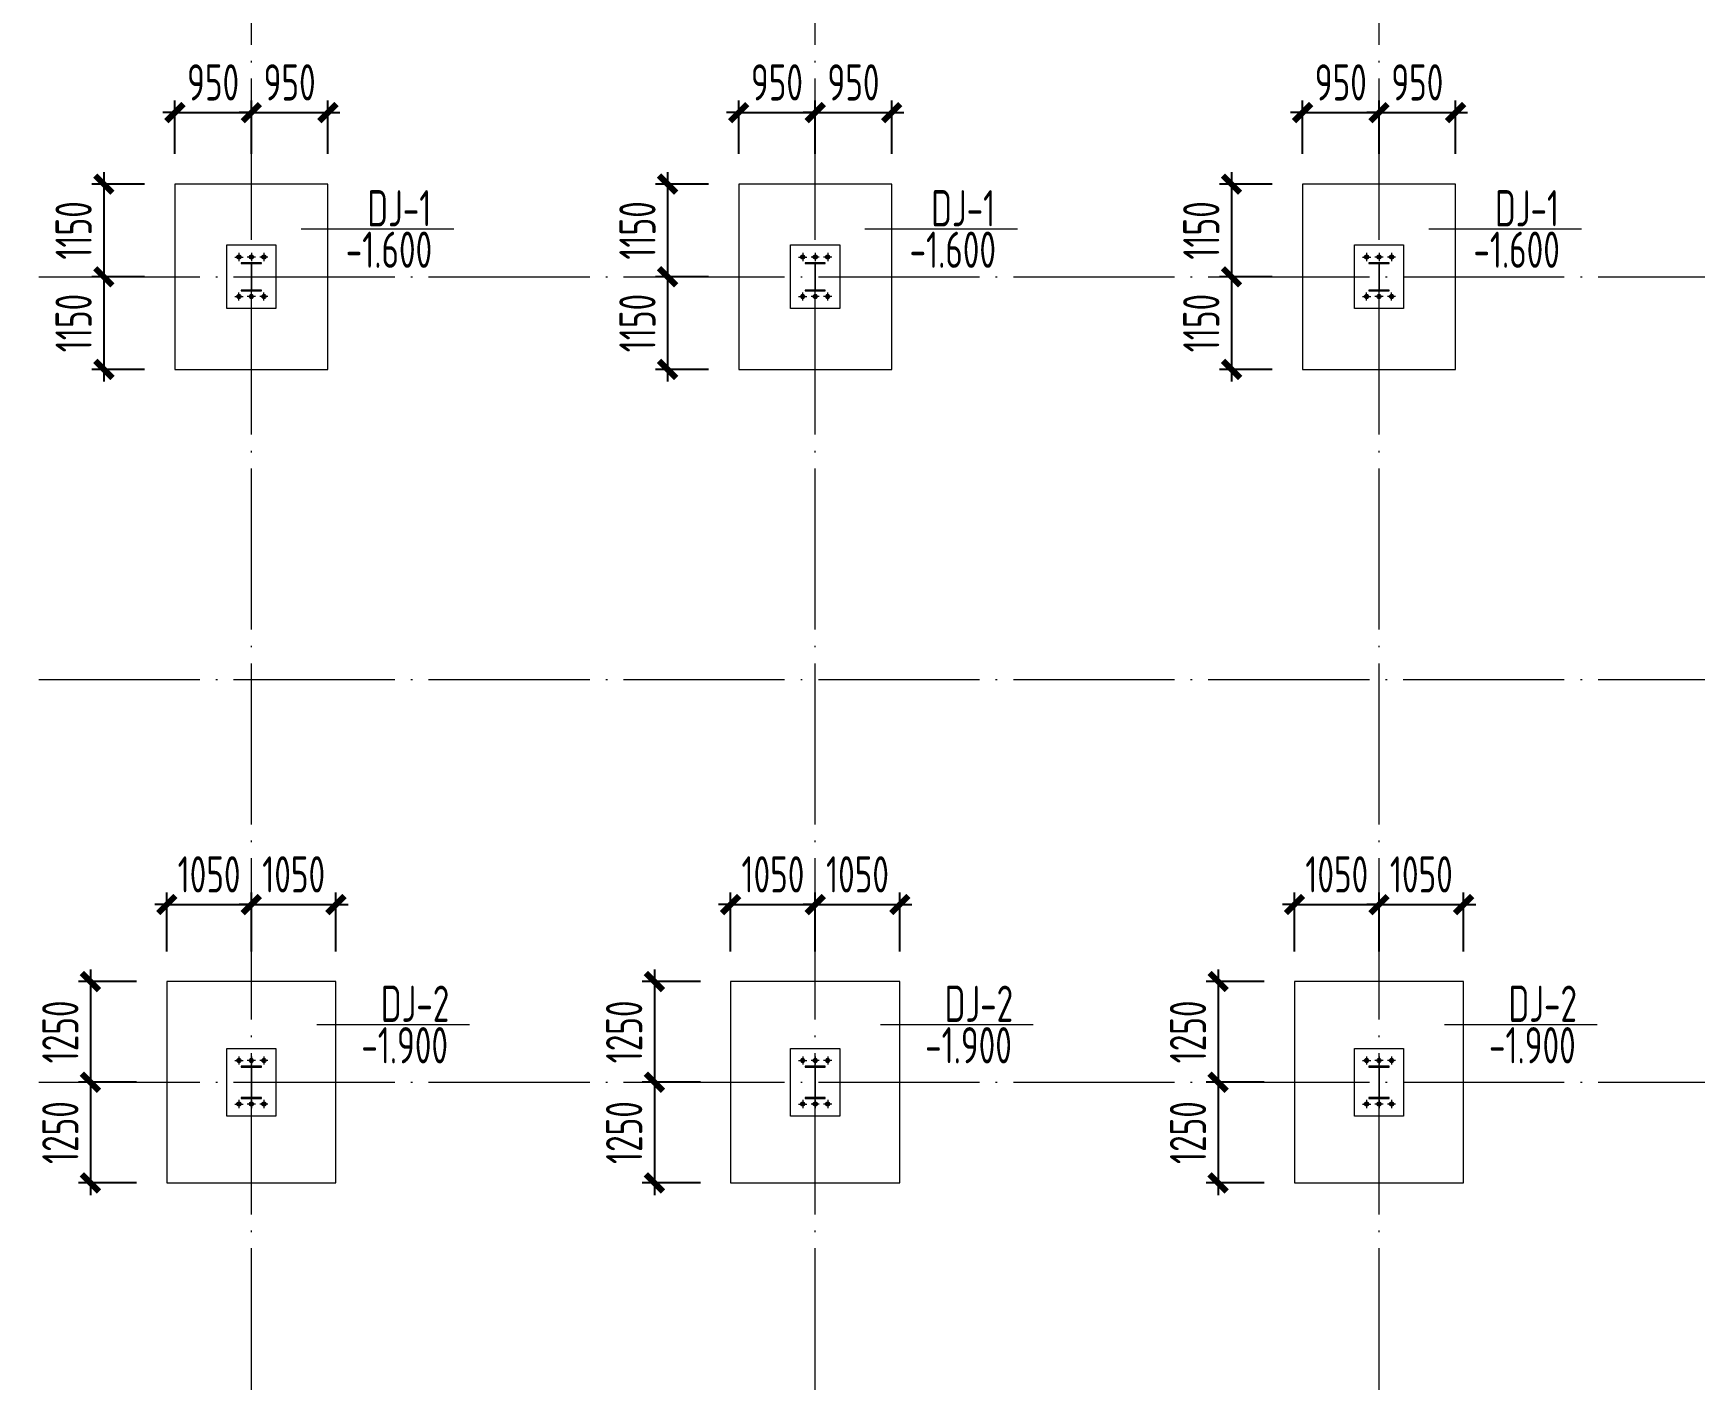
# Model space of a CAD drawing. Header units: millimetres. Extents: x 19781 to 898973, y -947928 to -267362.
# Drawn here: x 55034 to 75662, y -353190 to -336474 of the extents above; entities that cross this region are included whole.
import ezdxf
from ezdxf.enums import TextEntityAlignment as Align

# ---------------------------------------------------------------- set-up
doc = ezdxf.new("R2010")
doc.units = ezdxf.units.MM
doc.header["$LTSCALE"] = 100
doc.linetypes.add('CENTERX2', pattern=[101.599999, 63.5, -12.7, 12.7, -12.7])
doc.linetypes.add('DOTE', pattern=[2.42, 2, -0.2, 0.02, -0.2])
doc.layers.get('0').update_dxf_attribs({"lineweight": 18})
for name, color, linetype, lineweight in [('10', 7, 'Continuous', 18), ('1000', 2, 'Continuous', 18), ('11000', 4, 'Continuous', 18), ('DIM', 3, 'Continuous', 18), ('DOTE', 1, 'DOTE', 18), ('JC', 7, 'Continuous', 18), ('数字', 3, 'Continuous', 20), ('轴线', 1, 'CENTERX2', 13), ('钢柱', 4, 'Continuous', 20)]:
    doc.layers.add(name, color=color, linetype=linetype, lineweight=lineweight)
doc.styles.add('TSSD_REIN', font='tssdeng.shx', dxfattribs={"width": 0.7, "bigfont": 'hztxt.shx'})
doc.dimstyles.new('TSSD_100_100', dxfattribs={"dimtxt": 300, "dimasz": 100, "dimexe": 100, "dimexo": 250, "dimgap": 100, "dimtad": 1, "dimdec": 0, "dimzin": 0, "dimdsep": 46, "dimtxsty": 'TSSD_REIN', "dimblk": 'ARCHTICK', "dimcen": 0, "dimdle": 100, "dimclrt": 7, "dimadec": 0, "dimazin": 0, "dimtfac": 1, "dimtdec": 0, "dimtix": 1, "dimtmove": 2, "dimatfit": 3, "dimfxl": 1, "dimtolj": 1, "dimtzin": 0, "dimarcsym": 0})
pattern_1 = [(45, (0, 0), (-7.0710678, 7.0710678), []), (45, (0, 2.5), (-7.0710678, 7.0710678), [])]
pattern_2 = [(45, (0, 0), (-7.0710678, 7.0710678), []), (45, (0, 2.5), (-7.0710678, 7.0710678), [])]

# ---------------------------------------------------------------- blocks, each defined once
blk = doc.blocks.new('_ArchTick_0')
at = {"color": 0, "linetype": 'ByBlock'}
blk.add_lwpolyline([(-0.71, -0.71, 0.5, 0.5, 0), (0.71, 0.71, 0.5, 0.5, 0)], format="xyseb", dxfattribs=at)
blk = doc.blocks.new('*X1465')
at = {"layer": 'DIM', "color": 0, "lineweight": -2, "ltscale": 100, "transparency": 16777216}
for p, q in [((56792, -337459), (56642, -337459)), ((56792, -337972), (56792, -337309)), ((56792, -337459), (57742, -337459)), ((57742, -337972), (57742, -337309)), ((57742, -337459), (57892, -337459))]:
    blk.add_line(p, q, dxfattribs=at)
at = {"layer": 'DIM', "color": 0, "lineweight": -2, "ltscale": 100, "transparency": 16777216, "xscale": 150, "yscale": 150, "zscale": 150}
blk.add_blockref('_ArchTick_0', (56792, -337459), dxfattribs=at)
at = {"layer": 'DIM', "color": 0, "lineweight": -2, "ltscale": 100, "transparency": 16777216, "xscale": 150, "yscale": 150, "zscale": 150, "rotation": 180}
blk.add_blockref('_ArchTick_0', (57742, -337459), dxfattribs=at)
at = {"layer": 'DIM', "color": 7, "ltscale": 100, "transparency": 16777216, "insert": (57267, -337084), "char_height": 450, "width": 2430, "attachment_point": 5, "style": 'TSSD_REIN'}
blk.add_mtext('950', dxfattribs=at)
blk = doc.blocks.new('_ARCHTICK')
at = {"color": 0, "linetype": 'ByBlock', "const_width": 0.5}
blk.add_lwpolyline([(-0.5, -0.5), (0.5, 0.5)], dxfattribs=at)
blk = doc.blocks.new('*X1466')
at = {"layer": 'DIM', "color": 0, "lineweight": -2, "ltscale": 100, "transparency": 16777216}
for p, q in [((56417, -339497), (55760, -339497)), ((55910, -339347), (55910, -340797)), ((56417, -340647), (55760, -340647))]:
    blk.add_line(p, q, dxfattribs=at)
at = {"layer": 'DIM', "color": 0, "lineweight": -2, "ltscale": 100, "transparency": 16777216, "xscale": 150, "yscale": 150, "zscale": 150}
for p, rotation in [((55910, -339497), 90), ((55910, -340647), 270)]:
    blk.add_blockref('_ArchTick_0', p, dxfattribs=dict(at, rotation=rotation))
at = {"layer": 'DIM', "color": 7, "ltscale": 100, "transparency": 16777216, "insert": (55535, -340072), "char_height": 450, "width": 3195, "attachment_point": 5, "rotation": 90, "style": 'TSSD_REIN'}
blk.add_mtext('1150', dxfattribs=at)
blk = doc.blocks.new('*X1467')
at = {"layer": 'DIM', "color": 0, "lineweight": -2, "ltscale": 100, "transparency": 16777216}
for p, q in [((57742, -337459), (57592, -337459)), ((57742, -337972), (57742, -337309)), ((57742, -337459), (58692, -337459)), ((58692, -337972), (58692, -337309)), ((58692, -337459), (58842, -337459))]:
    blk.add_line(p, q, dxfattribs=at)
at = {"layer": 'DIM', "color": 0, "lineweight": -2, "ltscale": 100, "transparency": 16777216, "xscale": 150, "yscale": 150, "zscale": 150}
blk.add_blockref('_ArchTick_0', (57742, -337459), dxfattribs=at)
at = {"layer": 'DIM', "color": 0, "lineweight": -2, "ltscale": 100, "transparency": 16777216, "xscale": 150, "yscale": 150, "zscale": 150, "rotation": 180}
blk.add_blockref('_ArchTick_0', (58692, -337459), dxfattribs=at)
at = {"layer": 'DIM', "color": 7, "ltscale": 100, "transparency": 16777216, "insert": (58217, -337084), "char_height": 450, "width": 2430, "attachment_point": 5, "style": 'TSSD_REIN'}
blk.add_mtext('950', dxfattribs=at)
blk = doc.blocks.new('*X1468')
at = {"layer": 'DIM', "color": 0, "lineweight": -2, "ltscale": 100, "transparency": 16777216}
for p, q in [((55910, -338197), (55910, -339647)), ((56417, -338347), (55760, -338347)), ((56417, -339497), (55760, -339497))]:
    blk.add_line(p, q, dxfattribs=at)
at = {"layer": 'DIM', "color": 0, "lineweight": -2, "ltscale": 100, "transparency": 16777216, "xscale": 150, "yscale": 150, "zscale": 150}
for p, rotation in [((55910, -338347), 90), ((55910, -339497), 270)]:
    blk.add_blockref('_ArchTick_0', p, dxfattribs=dict(at, rotation=rotation))
at = {"layer": 'DIM', "color": 7, "ltscale": 100, "transparency": 16777216, "insert": (55535, -338922), "char_height": 450, "width": 3195, "attachment_point": 5, "rotation": 90, "style": 'TSSD_REIN'}
blk.add_mtext('1150', dxfattribs=at)
blk = doc.blocks.new('*X1469')
at = {"layer": 'DIM', "color": 0, "lineweight": -2, "ltscale": 100, "transparency": 16777216}
for p, q in [((56692, -347872), (56692, -347141)), ((57742, -347872), (57742, -347141)), ((56692, -347291), (56542, -347291)), ((56692, -347291), (57742, -347291)), ((57742, -347291), (57892, -347291))]:
    blk.add_line(p, q, dxfattribs=at)
at = {"layer": 'DIM', "color": 0, "lineweight": -2, "ltscale": 100, "transparency": 16777216, "xscale": 150, "yscale": 150, "zscale": 150}
blk.add_blockref('_ArchTick_0', (56692, -347291), dxfattribs=at)
at = {"layer": 'DIM', "color": 0, "lineweight": -2, "ltscale": 100, "transparency": 16777216, "xscale": 150, "yscale": 150, "zscale": 150, "rotation": 180}
blk.add_blockref('_ArchTick_0', (57742, -347291), dxfattribs=at)
at = {"layer": 'DIM', "color": 7, "ltscale": 100, "transparency": 16777216, "insert": (57217, -346916), "char_height": 450, "width": 3195, "attachment_point": 5, "style": 'TSSD_REIN'}
blk.add_mtext('1050', dxfattribs=at)
blk = doc.blocks.new('*X1470')
at = {"layer": 'DIM', "color": 0, "lineweight": -2, "ltscale": 100, "transparency": 16777216}
for p, q in [((55745, -348097), (55745, -349647)), ((56317, -348247), (55595, -348247)), ((56317, -349497), (55595, -349497))]:
    blk.add_line(p, q, dxfattribs=at)
at = {"layer": 'DIM', "color": 0, "lineweight": -2, "ltscale": 100, "transparency": 16777216, "xscale": 150, "yscale": 150, "zscale": 150}
for p, rotation in [((55745, -348247), 90), ((55745, -349497), 270)]:
    blk.add_blockref('_ArchTick_0', p, dxfattribs=dict(at, rotation=rotation))
at = {"layer": 'DIM', "color": 7, "ltscale": 100, "transparency": 16777216, "insert": (55370, -348872), "char_height": 450, "width": 3195, "attachment_point": 5, "rotation": 90, "style": 'TSSD_REIN'}
blk.add_mtext('1250', dxfattribs=at)
blk = doc.blocks.new('*X1471')
at = {"layer": 'DIM', "color": 0, "lineweight": -2, "ltscale": 100, "transparency": 16777216}
for p, q in [((57742, -347872), (57742, -347141)), ((58792, -347872), (58792, -347141)), ((57742, -347291), (57592, -347291)), ((57742, -347291), (58792, -347291)), ((58792, -347291), (58942, -347291))]:
    blk.add_line(p, q, dxfattribs=at)
at = {"layer": 'DIM', "color": 0, "lineweight": -2, "ltscale": 100, "transparency": 16777216, "xscale": 150, "yscale": 150, "zscale": 150}
blk.add_blockref('_ArchTick_0', (57742, -347291), dxfattribs=at)
at = {"layer": 'DIM', "color": 0, "lineweight": -2, "ltscale": 100, "transparency": 16777216, "xscale": 150, "yscale": 150, "zscale": 150, "rotation": 180}
blk.add_blockref('_ArchTick_0', (58792, -347291), dxfattribs=at)
at = {"layer": 'DIM', "color": 7, "ltscale": 100, "transparency": 16777216, "insert": (58267, -346916), "char_height": 450, "width": 3195, "attachment_point": 5, "style": 'TSSD_REIN'}
blk.add_mtext('1050', dxfattribs=at)
blk = doc.blocks.new('*X1472')
at = {"layer": 'DIM', "color": 0, "lineweight": -2, "ltscale": 100, "transparency": 16777216}
for p, q in [((55745, -349347), (55745, -350897)), ((56317, -349497), (55595, -349497)), ((56317, -350747), (55595, -350747))]:
    blk.add_line(p, q, dxfattribs=at)
at = {"layer": 'DIM', "color": 0, "lineweight": -2, "ltscale": 100, "transparency": 16777216, "xscale": 150, "yscale": 150, "zscale": 150}
for p, rotation in [((55745, -349497), 90), ((55745, -350747), 270)]:
    blk.add_blockref('_ArchTick_0', p, dxfattribs=dict(at, rotation=rotation))
at = {"layer": 'DIM', "color": 7, "ltscale": 100, "transparency": 16777216, "insert": (55370, -350122), "char_height": 450, "width": 3195, "attachment_point": 5, "rotation": 90, "style": 'TSSD_REIN'}
blk.add_mtext('1250', dxfattribs=at)
blk = doc.blocks.new('*X1483')
at = {"layer": 'DIM', "color": 0, "lineweight": -2, "ltscale": 100, "transparency": 16777216}
for p, q in [((63792, -337459), (63642, -337459)), ((63792, -337972), (63792, -337309)), ((63792, -337459), (64742, -337459)), ((64742, -337972), (64742, -337309)), ((64742, -337459), (64892, -337459))]:
    blk.add_line(p, q, dxfattribs=at)
at = {"layer": 'DIM', "color": 0, "lineweight": -2, "ltscale": 100, "transparency": 16777216, "xscale": 150, "yscale": 150, "zscale": 150}
blk.add_blockref('_ArchTick_0', (63792, -337459), dxfattribs=at)
at = {"layer": 'DIM', "color": 0, "lineweight": -2, "ltscale": 100, "transparency": 16777216, "xscale": 150, "yscale": 150, "zscale": 150, "rotation": 180}
blk.add_blockref('_ArchTick_0', (64742, -337459), dxfattribs=at)
at = {"layer": 'DIM', "color": 7, "ltscale": 100, "transparency": 16777216, "insert": (64267, -337084), "char_height": 450, "width": 2430, "attachment_point": 5, "style": 'TSSD_REIN'}
blk.add_mtext('950', dxfattribs=at)
blk = doc.blocks.new('*X1484')
at = {"layer": 'DIM', "color": 0, "lineweight": -2, "ltscale": 100, "transparency": 16777216}
for p, q in [((63417, -339497), (62760, -339497)), ((62910, -339347), (62910, -340797)), ((63417, -340647), (62760, -340647))]:
    blk.add_line(p, q, dxfattribs=at)
at = {"layer": 'DIM', "color": 0, "lineweight": -2, "ltscale": 100, "transparency": 16777216, "xscale": 150, "yscale": 150, "zscale": 150}
for p, rotation in [((62910, -339497), 90), ((62910, -340647), 270)]:
    blk.add_blockref('_ArchTick_0', p, dxfattribs=dict(at, rotation=rotation))
at = {"layer": 'DIM', "color": 7, "ltscale": 100, "transparency": 16777216, "insert": (62535, -340072), "char_height": 450, "width": 3195, "attachment_point": 5, "rotation": 90, "style": 'TSSD_REIN'}
blk.add_mtext('1150', dxfattribs=at)
blk = doc.blocks.new('*X1485')
at = {"layer": 'DIM', "color": 0, "lineweight": -2, "ltscale": 100, "transparency": 16777216}
for p, q in [((64742, -337459), (64592, -337459)), ((64742, -337972), (64742, -337309)), ((64742, -337459), (65692, -337459)), ((65692, -337972), (65692, -337309)), ((65692, -337459), (65842, -337459))]:
    blk.add_line(p, q, dxfattribs=at)
at = {"layer": 'DIM', "color": 0, "lineweight": -2, "ltscale": 100, "transparency": 16777216, "xscale": 150, "yscale": 150, "zscale": 150}
blk.add_blockref('_ArchTick_0', (64742, -337459), dxfattribs=at)
at = {"layer": 'DIM', "color": 0, "lineweight": -2, "ltscale": 100, "transparency": 16777216, "xscale": 150, "yscale": 150, "zscale": 150, "rotation": 180}
blk.add_blockref('_ArchTick_0', (65692, -337459), dxfattribs=at)
at = {"layer": 'DIM', "color": 7, "ltscale": 100, "transparency": 16777216, "insert": (65217, -337084), "char_height": 450, "width": 2430, "attachment_point": 5, "style": 'TSSD_REIN'}
blk.add_mtext('950', dxfattribs=at)
blk = doc.blocks.new('*X1486')
at = {"layer": 'DIM', "color": 0, "lineweight": -2, "ltscale": 100, "transparency": 16777216}
for p, q in [((62910, -338197), (62910, -339647)), ((63417, -338347), (62760, -338347)), ((63417, -339497), (62760, -339497))]:
    blk.add_line(p, q, dxfattribs=at)
at = {"layer": 'DIM', "color": 0, "lineweight": -2, "ltscale": 100, "transparency": 16777216, "xscale": 150, "yscale": 150, "zscale": 150}
for p, rotation in [((62910, -338347), 90), ((62910, -339497), 270)]:
    blk.add_blockref('_ArchTick_0', p, dxfattribs=dict(at, rotation=rotation))
at = {"layer": 'DIM', "color": 7, "ltscale": 100, "transparency": 16777216, "insert": (62535, -338922), "char_height": 450, "width": 3195, "attachment_point": 5, "rotation": 90, "style": 'TSSD_REIN'}
blk.add_mtext('1150', dxfattribs=at)
blk = doc.blocks.new('*X1487')
at = {"layer": 'DIM', "color": 0, "lineweight": -2, "ltscale": 100, "transparency": 16777216}
for p, q in [((63692, -347872), (63692, -347141)), ((64742, -347872), (64742, -347141)), ((63692, -347291), (63542, -347291)), ((63692, -347291), (64742, -347291)), ((64742, -347291), (64892, -347291))]:
    blk.add_line(p, q, dxfattribs=at)
at = {"layer": 'DIM', "color": 0, "lineweight": -2, "ltscale": 100, "transparency": 16777216, "xscale": 150, "yscale": 150, "zscale": 150}
blk.add_blockref('_ArchTick_0', (63692, -347291), dxfattribs=at)
at = {"layer": 'DIM', "color": 0, "lineweight": -2, "ltscale": 100, "transparency": 16777216, "xscale": 150, "yscale": 150, "zscale": 150, "rotation": 180}
blk.add_blockref('_ArchTick_0', (64742, -347291), dxfattribs=at)
at = {"layer": 'DIM', "color": 7, "ltscale": 100, "transparency": 16777216, "insert": (64217, -346916), "char_height": 450, "width": 3195, "attachment_point": 5, "style": 'TSSD_REIN'}
blk.add_mtext('1050', dxfattribs=at)
blk = doc.blocks.new('*X1488')
at = {"layer": 'DIM', "color": 0, "lineweight": -2, "ltscale": 100, "transparency": 16777216}
for p, q in [((62745, -348097), (62745, -349647)), ((63317, -348247), (62595, -348247)), ((63317, -349497), (62595, -349497))]:
    blk.add_line(p, q, dxfattribs=at)
at = {"layer": 'DIM', "color": 0, "lineweight": -2, "ltscale": 100, "transparency": 16777216, "xscale": 150, "yscale": 150, "zscale": 150}
for p, rotation in [((62745, -348247), 90), ((62745, -349497), 270)]:
    blk.add_blockref('_ArchTick_0', p, dxfattribs=dict(at, rotation=rotation))
at = {"layer": 'DIM', "color": 7, "ltscale": 100, "transparency": 16777216, "insert": (62370, -348872), "char_height": 450, "width": 3195, "attachment_point": 5, "rotation": 90, "style": 'TSSD_REIN'}
blk.add_mtext('1250', dxfattribs=at)
blk = doc.blocks.new('*X1489')
at = {"layer": 'DIM', "color": 0, "lineweight": -2, "ltscale": 100, "transparency": 16777216}
for p, q in [((64742, -347872), (64742, -347141)), ((65792, -347872), (65792, -347141)), ((64742, -347291), (64592, -347291)), ((64742, -347291), (65792, -347291)), ((65792, -347291), (65942, -347291))]:
    blk.add_line(p, q, dxfattribs=at)
at = {"layer": 'DIM', "color": 0, "lineweight": -2, "ltscale": 100, "transparency": 16777216, "xscale": 150, "yscale": 150, "zscale": 150}
blk.add_blockref('_ArchTick_0', (64742, -347291), dxfattribs=at)
at = {"layer": 'DIM', "color": 0, "lineweight": -2, "ltscale": 100, "transparency": 16777216, "xscale": 150, "yscale": 150, "zscale": 150, "rotation": 180}
blk.add_blockref('_ArchTick_0', (65792, -347291), dxfattribs=at)
at = {"layer": 'DIM', "color": 7, "ltscale": 100, "transparency": 16777216, "insert": (65267, -346916), "char_height": 450, "width": 3195, "attachment_point": 5, "style": 'TSSD_REIN'}
blk.add_mtext('1050', dxfattribs=at)
blk = doc.blocks.new('*X1490')
at = {"layer": 'DIM', "color": 0, "lineweight": -2, "ltscale": 100, "transparency": 16777216}
for p, q in [((62745, -349347), (62745, -350897)), ((63317, -349497), (62595, -349497)), ((63317, -350747), (62595, -350747))]:
    blk.add_line(p, q, dxfattribs=at)
at = {"layer": 'DIM', "color": 0, "lineweight": -2, "ltscale": 100, "transparency": 16777216, "xscale": 150, "yscale": 150, "zscale": 150}
for p, rotation in [((62745, -349497), 90), ((62745, -350747), 270)]:
    blk.add_blockref('_ArchTick_0', p, dxfattribs=dict(at, rotation=rotation))
at = {"layer": 'DIM', "color": 7, "ltscale": 100, "transparency": 16777216, "insert": (62370, -350122), "char_height": 450, "width": 3195, "attachment_point": 5, "rotation": 90, "style": 'TSSD_REIN'}
blk.add_mtext('1250', dxfattribs=at)
blk = doc.blocks.new('*X1503')
at = {"layer": 'DIM', "color": 0, "lineweight": -2, "ltscale": 100, "transparency": 16777216}
for p, q in [((70792, -337459), (70642, -337459)), ((70792, -337972), (70792, -337309)), ((70792, -337459), (71742, -337459)), ((71742, -337972), (71742, -337309)), ((71742, -337459), (71892, -337459))]:
    blk.add_line(p, q, dxfattribs=at)
at = {"layer": 'DIM', "color": 0, "lineweight": -2, "ltscale": 100, "transparency": 16777216, "xscale": 150, "yscale": 150, "zscale": 150}
blk.add_blockref('_ArchTick_0', (70792, -337459), dxfattribs=at)
at = {"layer": 'DIM', "color": 0, "lineweight": -2, "ltscale": 100, "transparency": 16777216, "xscale": 150, "yscale": 150, "zscale": 150, "rotation": 180}
blk.add_blockref('_ArchTick_0', (71742, -337459), dxfattribs=at)
at = {"layer": 'DIM', "color": 7, "ltscale": 100, "transparency": 16777216, "insert": (71267, -337084), "char_height": 450, "width": 2430, "attachment_point": 5, "style": 'TSSD_REIN'}
blk.add_mtext('950', dxfattribs=at)
blk = doc.blocks.new('*X1504')
at = {"layer": 'DIM', "color": 0, "lineweight": -2, "ltscale": 100, "transparency": 16777216}
for p, q in [((70417, -339497), (69760, -339497)), ((69910, -339347), (69910, -340797)), ((70417, -340647), (69760, -340647))]:
    blk.add_line(p, q, dxfattribs=at)
at = {"layer": 'DIM', "color": 0, "lineweight": -2, "ltscale": 100, "transparency": 16777216, "xscale": 150, "yscale": 150, "zscale": 150}
for p, rotation in [((69910, -339497), 90), ((69910, -340647), 270)]:
    blk.add_blockref('_ArchTick_0', p, dxfattribs=dict(at, rotation=rotation))
at = {"layer": 'DIM', "color": 7, "ltscale": 100, "transparency": 16777216, "insert": (69535, -340072), "char_height": 450, "width": 3195, "attachment_point": 5, "rotation": 90, "style": 'TSSD_REIN'}
blk.add_mtext('1150', dxfattribs=at)
blk = doc.blocks.new('*X1505')
at = {"layer": 'DIM', "color": 0, "lineweight": -2, "ltscale": 100, "transparency": 16777216}
for p, q in [((71742, -337459), (71592, -337459)), ((71742, -337972), (71742, -337309)), ((71742, -337459), (72692, -337459)), ((72692, -337972), (72692, -337309)), ((72692, -337459), (72842, -337459))]:
    blk.add_line(p, q, dxfattribs=at)
at = {"layer": 'DIM', "color": 0, "lineweight": -2, "ltscale": 100, "transparency": 16777216, "xscale": 150, "yscale": 150, "zscale": 150}
blk.add_blockref('_ArchTick_0', (71742, -337459), dxfattribs=at)
at = {"layer": 'DIM', "color": 0, "lineweight": -2, "ltscale": 100, "transparency": 16777216, "xscale": 150, "yscale": 150, "zscale": 150, "rotation": 180}
blk.add_blockref('_ArchTick_0', (72692, -337459), dxfattribs=at)
at = {"layer": 'DIM', "color": 7, "ltscale": 100, "transparency": 16777216, "insert": (72217, -337084), "char_height": 450, "width": 2430, "attachment_point": 5, "style": 'TSSD_REIN'}
blk.add_mtext('950', dxfattribs=at)
blk = doc.blocks.new('*X1506')
at = {"layer": 'DIM', "color": 0, "lineweight": -2, "ltscale": 100, "transparency": 16777216}
for p, q in [((69910, -338197), (69910, -339647)), ((70417, -338347), (69760, -338347)), ((70417, -339497), (69760, -339497))]:
    blk.add_line(p, q, dxfattribs=at)
at = {"layer": 'DIM', "color": 0, "lineweight": -2, "ltscale": 100, "transparency": 16777216, "xscale": 150, "yscale": 150, "zscale": 150}
for p, rotation in [((69910, -338347), 90), ((69910, -339497), 270)]:
    blk.add_blockref('_ArchTick_0', p, dxfattribs=dict(at, rotation=rotation))
at = {"layer": 'DIM', "color": 7, "ltscale": 100, "transparency": 16777216, "insert": (69535, -338922), "char_height": 450, "width": 3195, "attachment_point": 5, "rotation": 90, "style": 'TSSD_REIN'}
blk.add_mtext('1150', dxfattribs=at)
blk = doc.blocks.new('*X1507')
at = {"layer": 'DIM', "color": 0, "lineweight": -2, "ltscale": 100, "transparency": 16777216}
for p, q in [((70692, -347872), (70692, -347141)), ((71742, -347872), (71742, -347141)), ((70692, -347291), (70542, -347291)), ((70692, -347291), (71742, -347291)), ((71742, -347291), (71892, -347291))]:
    blk.add_line(p, q, dxfattribs=at)
at = {"layer": 'DIM', "color": 0, "lineweight": -2, "ltscale": 100, "transparency": 16777216, "xscale": 150, "yscale": 150, "zscale": 150}
blk.add_blockref('_ArchTick_0', (70692, -347291), dxfattribs=at)
at = {"layer": 'DIM', "color": 0, "lineweight": -2, "ltscale": 100, "transparency": 16777216, "xscale": 150, "yscale": 150, "zscale": 150, "rotation": 180}
blk.add_blockref('_ArchTick_0', (71742, -347291), dxfattribs=at)
at = {"layer": 'DIM', "color": 7, "ltscale": 100, "transparency": 16777216, "insert": (71217, -346916), "char_height": 450, "width": 3195, "attachment_point": 5, "style": 'TSSD_REIN'}
blk.add_mtext('1050', dxfattribs=at)
blk = doc.blocks.new('*X1508')
at = {"layer": 'DIM', "color": 0, "lineweight": -2, "ltscale": 100, "transparency": 16777216}
for p, q in [((69745, -348097), (69745, -349647)), ((70317, -348247), (69595, -348247)), ((70317, -349497), (69595, -349497))]:
    blk.add_line(p, q, dxfattribs=at)
at = {"layer": 'DIM', "color": 0, "lineweight": -2, "ltscale": 100, "transparency": 16777216, "xscale": 150, "yscale": 150, "zscale": 150}
for p, rotation in [((69745, -348247), 90), ((69745, -349497), 270)]:
    blk.add_blockref('_ArchTick_0', p, dxfattribs=dict(at, rotation=rotation))
at = {"layer": 'DIM', "color": 7, "ltscale": 100, "transparency": 16777216, "insert": (69370, -348872), "char_height": 450, "width": 3195, "attachment_point": 5, "rotation": 90, "style": 'TSSD_REIN'}
blk.add_mtext('1250', dxfattribs=at)
blk = doc.blocks.new('*X1509')
at = {"layer": 'DIM', "color": 0, "lineweight": -2, "ltscale": 100, "transparency": 16777216}
for p, q in [((71742, -347872), (71742, -347141)), ((72792, -347872), (72792, -347141)), ((71742, -347291), (71592, -347291)), ((71742, -347291), (72792, -347291)), ((72792, -347291), (72942, -347291))]:
    blk.add_line(p, q, dxfattribs=at)
at = {"layer": 'DIM', "color": 0, "lineweight": -2, "ltscale": 100, "transparency": 16777216, "xscale": 150, "yscale": 150, "zscale": 150}
blk.add_blockref('_ArchTick_0', (71742, -347291), dxfattribs=at)
at = {"layer": 'DIM', "color": 0, "lineweight": -2, "ltscale": 100, "transparency": 16777216, "xscale": 150, "yscale": 150, "zscale": 150, "rotation": 180}
blk.add_blockref('_ArchTick_0', (72792, -347291), dxfattribs=at)
at = {"layer": 'DIM', "color": 7, "ltscale": 100, "transparency": 16777216, "insert": (72267, -346916), "char_height": 450, "width": 3195, "attachment_point": 5, "style": 'TSSD_REIN'}
blk.add_mtext('1050', dxfattribs=at)
blk = doc.blocks.new('*X1510')
at = {"layer": 'DIM', "color": 0, "lineweight": -2, "ltscale": 100, "transparency": 16777216}
for p, q in [((69745, -349347), (69745, -350897)), ((70317, -349497), (69595, -349497)), ((70317, -350747), (69595, -350747))]:
    blk.add_line(p, q, dxfattribs=at)
at = {"layer": 'DIM', "color": 0, "lineweight": -2, "ltscale": 100, "transparency": 16777216, "xscale": 150, "yscale": 150, "zscale": 150}
for p, rotation in [((69745, -349497), 90), ((69745, -350747), 270)]:
    blk.add_blockref('_ArchTick_0', p, dxfattribs=dict(at, rotation=rotation))
at = {"layer": 'DIM', "color": 7, "ltscale": 100, "transparency": 16777216, "insert": (69370, -350122), "char_height": 450, "width": 3195, "attachment_point": 5, "rotation": 90, "style": 'TSSD_REIN'}
blk.add_mtext('1250', dxfattribs=at)

msp = doc.modelspace()

# ---------------------------------------------------------------- hatches: boundary and pattern name
h = msp.add_hatch(color=256)
edge = h.paths.add_edge_path(flags=0)
edge.add_arc((57587.21, -339252), 26, 0, 360)
h = msp.add_hatch(color=256)
edge = h.paths.add_edge_path(flags=0)
edge.add_arc((57742.21, -339252), 26, 0, 360)
h = msp.add_hatch(color=256)
edge = h.paths.add_edge_path(flags=0)
edge.add_arc((57897.21, -339252), 26, 0, 360)
h = msp.add_hatch(color=256)
edge = h.paths.add_edge_path(flags=0)
edge.add_arc((64587.21, -339252), 26, 0, 360)
h = msp.add_hatch(color=256)
edge = h.paths.add_edge_path(flags=0)
edge.add_arc((64742.21, -339252), 26, 0, 360)
h = msp.add_hatch(color=256)
edge = h.paths.add_edge_path(flags=0)
edge.add_arc((64897.21, -339252), 26, 0, 360)
h = msp.add_hatch(color=256)
edge = h.paths.add_edge_path(flags=0)
edge.add_arc((71587.21, -339252), 26, 0, 360)
h = msp.add_hatch(color=256)
edge = h.paths.add_edge_path(flags=0)
edge.add_arc((71742.21, -339252), 26, 0, 360)
h = msp.add_hatch(color=256)
edge = h.paths.add_edge_path(flags=0)
edge.add_arc((71897.21, -339252), 26, 0, 360)
h = msp.add_hatch(color=256)
edge = h.paths.add_edge_path(flags=0)
edge.add_arc((57587.21, -339742), 26, 0, 360)
h = msp.add_hatch(color=256)
edge = h.paths.add_edge_path(flags=0)
edge.add_arc((57742.21, -339742), 26, 0, 360)
h = msp.add_hatch(color=256)
edge = h.paths.add_edge_path(flags=0)
edge.add_arc((57897.21, -339742), 26, 0, 360)
h = msp.add_hatch(color=256)
edge = h.paths.add_edge_path(flags=0)
edge.add_arc((64587.21, -339742), 26, 0, 360)
h = msp.add_hatch(color=256)
edge = h.paths.add_edge_path(flags=0)
edge.add_arc((64742.21, -339742), 26, 0, 360)
h = msp.add_hatch(color=256)
edge = h.paths.add_edge_path(flags=0)
edge.add_arc((64897.21, -339742), 26, 0, 360)
h = msp.add_hatch(color=256)
edge = h.paths.add_edge_path(flags=0)
edge.add_arc((71587.21, -339742), 26, 0, 360)
h = msp.add_hatch(color=256)
edge = h.paths.add_edge_path(flags=0)
edge.add_arc((71742.21, -339742), 26, 0, 360)
h = msp.add_hatch(color=256)
edge = h.paths.add_edge_path(flags=0)
edge.add_arc((71897.21, -339742), 26, 0, 360)
h = msp.add_hatch(color=256)
edge = h.paths.add_edge_path(flags=0)
edge.add_arc((57587.21, -349227), 26, 0, 360)
h = msp.add_hatch(color=256)
edge = h.paths.add_edge_path(flags=0)
edge.add_arc((57742.21, -349227), 26, 0, 360)
h = msp.add_hatch(color=256)
edge = h.paths.add_edge_path(flags=0)
edge.add_arc((57897.21, -349227), 26, 0, 360)
h = msp.add_hatch(color=256)
edge = h.paths.add_edge_path(flags=0)
edge.add_arc((64587.21, -349227), 26, 0, 360)
h = msp.add_hatch(color=256)
edge = h.paths.add_edge_path(flags=0)
edge.add_arc((64742.21, -349227), 26, 0, 360)
h = msp.add_hatch(color=256)
edge = h.paths.add_edge_path(flags=0)
edge.add_arc((64897.21, -349227), 26, 0, 360)
h = msp.add_hatch(color=256)
edge = h.paths.add_edge_path(flags=0)
edge.add_arc((71587.21, -349227), 26, 0, 360)
h = msp.add_hatch(color=256)
edge = h.paths.add_edge_path(flags=0)
edge.add_arc((71742.21, -349227), 26, 0, 360)
h = msp.add_hatch(color=256)
edge = h.paths.add_edge_path(flags=0)
edge.add_arc((71897.21, -349227), 26, 0, 360)
h = msp.add_hatch(color=256)
edge = h.paths.add_edge_path(flags=0)
edge.add_arc((57587.21, -349767), 26, 0, 360)
h = msp.add_hatch(color=256)
edge = h.paths.add_edge_path(flags=0)
edge.add_arc((57742.21, -349767), 26, 0, 360)
h = msp.add_hatch(color=256)
edge = h.paths.add_edge_path(flags=0)
edge.add_arc((57897.21, -349767), 26, 0, 360)
h = msp.add_hatch(color=256)
edge = h.paths.add_edge_path(flags=0)
edge.add_arc((64587.21, -349767), 26, 0, 360)
h = msp.add_hatch(color=256)
edge = h.paths.add_edge_path(flags=0)
edge.add_arc((64742.21, -349767), 26, 0, 360)
h = msp.add_hatch(color=256)
edge = h.paths.add_edge_path(flags=0)
edge.add_arc((64897.21, -349767), 26, 0, 360)
h = msp.add_hatch(color=256)
edge = h.paths.add_edge_path(flags=0)
edge.add_arc((71587.21, -349767), 26, 0, 360)
h = msp.add_hatch(color=256)
edge = h.paths.add_edge_path(flags=0)
edge.add_arc((71742.21, -349767), 26, 0, 360)
h = msp.add_hatch(color=256)
edge = h.paths.add_edge_path(flags=0)
edge.add_arc((71897.21, -349767), 26, 0, 360)
at = {"layer": '10', "ltscale": 100}
h = msp.add_hatch(dxfattribs=at)
h.set_pattern_fill('金属', color=256, style=0, pattern_type=0)
h.set_pattern_definition(pattern_2)
h.paths.add_polyline_path([(57746.21, -339332), (57867.21, -339332), (57867.21, -339322), (57617.21, -339322), (57617.21, -339332), (57738.21, -339332), (57738.21, -339662), (57617.21, -339662), (57617.21, -339672), (57867.21, -339672), (57867.21, -339662), (57746.21, -339662)], flags=0)
h = msp.add_hatch(dxfattribs=at)
h.set_pattern_fill('金属', color=256, style=0, pattern_type=0)
h.set_pattern_definition(pattern_2)
h.paths.add_polyline_path([(64746.21, -339332), (64867.21, -339332), (64867.21, -339322), (64617.21, -339322), (64617.21, -339332), (64738.21, -339332), (64738.21, -339662), (64617.21, -339662), (64617.21, -339672), (64867.21, -339672), (64867.21, -339662), (64746.21, -339662)], flags=0)
h = msp.add_hatch(dxfattribs=at)
h.set_pattern_fill('金属', color=256, style=0, pattern_type=0)
h.set_pattern_definition(pattern_2)
h.paths.add_polyline_path([(71746.21, -339332), (71867.21, -339332), (71867.21, -339322), (71617.21, -339322), (71617.21, -339332), (71738.21, -339332), (71738.21, -339662), (71617.21, -339662), (71617.21, -339672), (71867.21, -339672), (71867.21, -339662), (71746.21, -339662)], flags=0)
h = msp.add_hatch(dxfattribs=at)
h.set_pattern_fill('金属', color=256, style=0, pattern_type=0)
h.set_pattern_definition(pattern_1)
h.paths.add_polyline_path([(57746.21, -349309), (57867.21, -349309), (57867.21, -349297), (57617.21, -349297), (57617.21, -349309), (57738.21, -349309), (57738.21, -349685), (57617.21, -349685), (57617.21, -349697), (57867.21, -349697), (57867.21, -349685), (57746.21, -349685)], flags=0)
h = msp.add_hatch(dxfattribs=at)
h.set_pattern_fill('金属', color=256, style=0, pattern_type=0)
h.set_pattern_definition(pattern_1)
h.paths.add_polyline_path([(64746.21, -349309), (64867.21, -349309), (64867.21, -349297), (64617.21, -349297), (64617.21, -349309), (64738.21, -349309), (64738.21, -349685), (64617.21, -349685), (64617.21, -349697), (64867.21, -349697), (64867.21, -349685), (64746.21, -349685)], flags=0)
h = msp.add_hatch(dxfattribs=at)
h.set_pattern_fill('金属', color=256, style=0, pattern_type=0)
h.set_pattern_definition(pattern_1)
h.paths.add_polyline_path([(71746.21, -349309), (71867.21, -349309), (71867.21, -349297), (71617.21, -349297), (71617.21, -349309), (71738.21, -349309), (71738.21, -349685), (71617.21, -349685), (71617.21, -349697), (71867.21, -349697), (71867.21, -349685), (71746.21, -349685)], flags=0)

# ---------------------------------------------------------------- linework, layer by layer
at = {"layer": '1000', "ltscale": 100}
for points in [[(57437.21, -339892), (57437.21, -339102), (58047.21, -339102), (58047.21, -339892)], [(64437.21, -339892), (64437.21, -339102), (65047.21, -339102), (65047.21, -339892)], [(71437.21, -339892), (71437.21, -339102), (72047.21, -339102), (72047.21, -339892)], [(57437.21, -349077), (58047.21, -349077), (58047.21, -349917), (57437.21, -349917)], [(64437.21, -349077), (65047.21, -349077), (65047.21, -349917), (64437.21, -349917)], [(71437.21, -349077), (72047.21, -349077), (72047.21, -349917), (71437.21, -349917)]]:
    msp.add_lwpolyline(points, close=True, dxfattribs=at)
at = {"layer": '11000'}
for centre in [(57587.21, -339252), (57742.21, -339252), (57897.21, -339252), (64587.21, -339252), (64742.21, -339252), (64897.21, -339252), (71587.21, -339252), (71742.21, -339252), (71897.21, -339252), (57587.21, -339742), (57742.21, -339742), (57897.21, -339742), (64587.21, -339742), (64742.21, -339742), (64897.21, -339742), (71587.21, -339742), (71742.21, -339742), (71897.21, -339742), (57587.21, -349227), (57742.21, -349227), (57897.21, -349227), (64587.21, -349227), (64742.21, -349227), (64897.21, -349227), (71587.21, -349227), (71742.21, -349227), (71897.21, -349227), (57587.21, -349767), (57742.21, -349767), (57897.21, -349767), (64587.21, -349767), (64742.21, -349767), (64897.21, -349767), (71587.21, -349767), (71742.21, -349767), (71897.21, -349767)]:
    msp.add_circle(centre, 26, dxfattribs=at)
at = {"layer": 'DOTE', "linetype": 'DOTE', "ltscale": 10}
for p, q in [((57742.21, -370497), (57742.21, -328497)), ((64742.21, -370497), (64742.21, -328497)), ((71742.21, -370497), (71742.21, -328497)), ((35742.21, -339497), (135742.21, -339497)), ((35742.21, -344497), (135742.21, -344497)), ((35742.21, -349497), (135742.21, -349497))]:
    msp.add_line(p, q, dxfattribs=at)
at = {"layer": 'JC', "ltscale": 100}
for points in [[(58692.21, -338347), (56792.21, -338347), (56792.21, -340647), (58692.21, -340647)], [(65692.21, -338347), (63792.21, -338347), (63792.21, -340647), (65692.21, -340647)], [(72692.21, -338347), (70792.21, -338347), (70792.21, -340647), (72692.21, -340647)], [(58792.21, -348247), (56692.21, -348247), (56692.21, -350747), (58792.21, -350747)], [(65792.21, -348247), (63692.21, -348247), (63692.21, -350747), (65792.21, -350747)], [(72792.21, -348247), (70692.21, -348247), (70692.21, -350747), (72792.21, -350747)]]:
    msp.add_lwpolyline(points, close=True, dxfattribs=at)
at = {"layer": '数字', "ltscale": 100}
for p, q in [((58359.21, -338903), (60254.21, -338903)), ((65359.21, -338903), (67254.21, -338903)), ((72359.21, -338903), (74254.21, -338903)), ((58554.21, -348779), (60449.21, -348779)), ((65554.21, -348779), (67449.21, -348779)), ((72554.21, -348779), (74449.21, -348779))]:
    msp.add_line(p, q, dxfattribs=at)
at = {"layer": '轴线'}
for p, q in [((57536.21, -339252), (57638.21, -339252)), ((57587.21, -339201), (57587.21, -339303)), ((57793.21, -339252), (57691.21, -339252)), ((57742.21, -339201), (57742.21, -339303)), ((57948.21, -339252), (57846.21, -339252)), ((57897.21, -339201), (57897.21, -339303)), ((64536.21, -339252), (64638.21, -339252)), ((64587.21, -339201), (64587.21, -339303)), ((64793.21, -339252), (64691.21, -339252)), ((64742.21, -339201), (64742.21, -339303)), ((64948.21, -339252), (64846.21, -339252)), ((64897.21, -339201), (64897.21, -339303)), ((71536.21, -339252), (71638.21, -339252)), ((71587.21, -339201), (71587.21, -339303)), ((71793.21, -339252), (71691.21, -339252)), ((71742.21, -339201), (71742.21, -339303)), ((71948.21, -339252), (71846.21, -339252)), ((71897.21, -339201), (71897.21, -339303)), ((57587.21, -339793), (57587.21, -339691)), ((57742.21, -339793), (57742.21, -339691)), ((57897.21, -339793), (57897.21, -339691)), ((64587.21, -339793), (64587.21, -339691)), ((64742.21, -339793), (64742.21, -339691)), ((64897.21, -339793), (64897.21, -339691)), ((71587.21, -339793), (71587.21, -339691)), ((71742.21, -339793), (71742.21, -339691)), ((71897.21, -339793), (71897.21, -339691)), ((57536.21, -339742), (57638.21, -339742)), ((57793.21, -339742), (57691.21, -339742)), ((57948.21, -339742), (57846.21, -339742)), ((64536.21, -339742), (64638.21, -339742)), ((64793.21, -339742), (64691.21, -339742)), ((64948.21, -339742), (64846.21, -339742)), ((71536.21, -339742), (71638.21, -339742)), ((71793.21, -339742), (71691.21, -339742)), ((71948.21, -339742), (71846.21, -339742)), ((57536.21, -349227), (57638.21, -349227)), ((57587.21, -349176), (57587.21, -349278)), ((57793.21, -349227), (57691.21, -349227)), ((57742.21, -349176), (57742.21, -349278)), ((57948.21, -349227), (57846.21, -349227)), ((57897.21, -349176), (57897.21, -349278)), ((64536.21, -349227), (64638.21, -349227)), ((64587.21, -349176), (64587.21, -349278)), ((64793.21, -349227), (64691.21, -349227)), ((64742.21, -349176), (64742.21, -349278)), ((64948.21, -349227), (64846.21, -349227)), ((64897.21, -349176), (64897.21, -349278)), ((71536.21, -349227), (71638.21, -349227)), ((71587.21, -349176), (71587.21, -349278)), ((71793.21, -349227), (71691.21, -349227)), ((71742.21, -349176), (71742.21, -349278)), ((71948.21, -349227), (71846.21, -349227)), ((71897.21, -349176), (71897.21, -349278)), ((57536.21, -349767), (57638.21, -349767)), ((57587.21, -349716), (57587.21, -349818)), ((57793.21, -349767), (57691.21, -349767)), ((57742.21, -349716), (57742.21, -349818)), ((57948.21, -349767), (57846.21, -349767)), ((57897.21, -349716), (57897.21, -349818)), ((64536.21, -349767), (64638.21, -349767)), ((64587.21, -349716), (64587.21, -349818)), ((64793.21, -349767), (64691.21, -349767)), ((64742.21, -349716), (64742.21, -349818)), ((64948.21, -349767), (64846.21, -349767)), ((64897.21, -349716), (64897.21, -349818)), ((71536.21, -349767), (71638.21, -349767)), ((71587.21, -349716), (71587.21, -349818)), ((71793.21, -349767), (71691.21, -349767)), ((71742.21, -349716), (71742.21, -349818)), ((71948.21, -349767), (71846.21, -349767)), ((71897.21, -349716), (71897.21, -349818))]:
    msp.add_line(p, q, dxfattribs=at)
at = {"layer": '钢柱', "ltscale": 100}
for points in [[(57746.21, -339332), (57867.21, -339332), (57867.21, -339322), (57617.21, -339322), (57617.21, -339332), (57738.21, -339332), (57738.21, -339662), (57617.21, -339662), (57617.21, -339672), (57867.21, -339672), (57867.21, -339662), (57746.21, -339662)], [(64746.21, -339332), (64867.21, -339332), (64867.21, -339322), (64617.21, -339322), (64617.21, -339332), (64738.21, -339332), (64738.21, -339662), (64617.21, -339662), (64617.21, -339672), (64867.21, -339672), (64867.21, -339662), (64746.21, -339662)], [(71746.21, -339332), (71867.21, -339332), (71867.21, -339322), (71617.21, -339322), (71617.21, -339332), (71738.21, -339332), (71738.21, -339662), (71617.21, -339662), (71617.21, -339672), (71867.21, -339672), (71867.21, -339662), (71746.21, -339662)], [(57746.21, -349309), (57867.21, -349309), (57867.21, -349297), (57617.21, -349297), (57617.21, -349309), (57738.21, -349309), (57738.21, -349685), (57617.21, -349685), (57617.21, -349697), (57867.21, -349697), (57867.21, -349685), (57746.21, -349685)], [(64746.21, -349309), (64867.21, -349309), (64867.21, -349297), (64617.21, -349297), (64617.21, -349309), (64738.21, -349309), (64738.21, -349685), (64617.21, -349685), (64617.21, -349697), (64867.21, -349697), (64867.21, -349685), (64746.21, -349685)], [(71746.21, -349309), (71867.21, -349309), (71867.21, -349297), (71617.21, -349297), (71617.21, -349309), (71738.21, -349309), (71738.21, -349685), (71617.21, -349685), (71617.21, -349697), (71867.21, -349697), (71867.21, -349685), (71746.21, -349685)]]:
    msp.add_lwpolyline(points, close=True, dxfattribs=at)

# ---------------------------------------------------------------- texts
at = {"layer": '数字', "ltscale": 100, "style": 'TSSD_REIN', "width": 0.7}
for s, p in [('DJ-1', (59579.14, -338646.29)), ('DJ-1', (66579.14, -338646.29)), ('DJ-1', (73579.14, -338646.29)), ('-1.600', (59450.14, -339161.29)), ('-1.600', (66450.14, -339161.29)), ('-1.600', (73450.14, -339161.29)), ('DJ-2', (59774.14, -348522.29)), ('DJ-2', (66774.14, -348522.29)), ('DJ-2', (73774.14, -348522.29)), ('-1.900', (59645.14, -349037.29)), ('-1.900', (66645.14, -349037.29)), ('-1.900', (73645.14, -349037.29))]:
    msp.add_text(s, height=450, dxfattribs=at).set_placement(p, align=Align.MIDDLE_CENTER)

# ---------------------------------------------------------------- dimensions: what is measured, and where the dimension line sits
at = {"layer": 'DIM', "ltscale": 100}
for base, p1, p2, angle, picture, middle in [((57742.21, -337458.91), (56792.21, -338347), (57742.21, -338347), 0, '*X1465', (57267.21, -337083.91)), ((64742.21, -337458.91), (63792.21, -338347), (64742.21, -338347), 0, '*X1483', (64267.21, -337083.91)), ((71742.21, -337458.91), (70792.21, -338347), (71742.21, -338347), 0, '*X1503', (71267.21, -337083.91)), ((55910.2, -339497), (56792.21, -338347), (56792.21, -339497), 270, '*X1468', (55535.2, -338922)), ((62910.2, -339497), (63792.21, -338347), (63792.21, -339497), 270, '*X1486', (62535.2, -338922)), ((69910.2, -339497), (70792.21, -338347), (70792.21, -339497), 270, '*X1506', (69535.2, -338922)), ((55910.2, -340647), (56792.21, -339497), (56792.21, -340647), 270, '*X1466', (55535.2, -340072)), ((62910.2, -340647), (63792.21, -339497), (63792.21, -340647), 270, '*X1484', (62535.2, -340072)), ((69910.2, -340647), (70792.21, -339497), (70792.21, -340647), 270, '*X1504', (69535.2, -340072)), ((57742.21, -347291.28), (56692.21, -348247), (57742.21, -348247), 0, '*X1469', (57217.21, -346916.28)), ((64742.21, -347291.28), (63692.21, -348247), (64742.21, -348247), 0, '*X1487', (64217.21, -346916.28)), ((71742.21, -347291.28), (70692.21, -348247), (71742.21, -348247), 0, '*X1507', (71217.21, -346916.28)), ((55745.21, -349497), (56692.21, -348247), (56692.21, -349497), 270, '*X1470', (55370.21, -348872)), ((62745.21, -349497), (63692.21, -348247), (63692.21, -349497), 270, '*X1488', (62370.21, -348872)), ((69745.21, -349497), (70692.21, -348247), (70692.21, -349497), 270, '*X1508', (69370.21, -348872)), ((55745.21, -350747), (56692.21, -349497), (56692.21, -350747), 270, '*X1472', (55370.21, -350122)), ((62745.21, -350747), (63692.21, -349497), (63692.21, -350747), 270, '*X1490', (62370.21, -350122)), ((69745.21, -350747), (70692.21, -349497), (70692.21, -350747), 270, '*X1510', (69370.21, -350122))]:
    dim = msp.add_linear_dim(base=base, p1=p1, p2=p2, angle=angle, dimstyle='TSSD_100_100', override={"dimscale": 1.5, "dimsah": 1, "dimtzin": 0}, dxfattribs=at)
    dim.commit()
    dim.dimension.update_dxf_attribs({"geometry": picture, "text_midpoint": middle})
for base, p1, p2, picture, middle in [((58692.21, -337458.91), (57742.21, -338347), (58692.21, -338347), '*X1467', (58217.21, -337083.91)), ((65692.21, -337458.91), (64742.21, -338347), (65692.21, -338347), '*X1485', (65217.21, -337083.91)), ((72692.21, -337458.91), (71742.21, -338347), (72692.21, -338347), '*X1505', (72217.21, -337083.91)), ((58792.21, -347291.28), (57742.21, -348247), (58792.21, -348247), '*X1471', (58267.21, -346916.28)), ((65792.21, -347291.28), (64742.21, -348247), (65792.21, -348247), '*X1489', (65267.21, -346916.28)), ((72792.21, -347291.28), (71742.21, -348247), (72792.21, -348247), '*X1509', (72267.21, -346916.28))]:
    dim = msp.add_linear_dim(base=base, p1=p1, p2=p2, dimstyle='TSSD_100_100', override={"dimscale": 1.5, "dimsah": 1, "dimtzin": 0}, dxfattribs=at)
    dim.commit()
    dim.dimension.update_dxf_attribs({"geometry": picture, "text_midpoint": middle})

doc.saveas('drawing.dxf')
